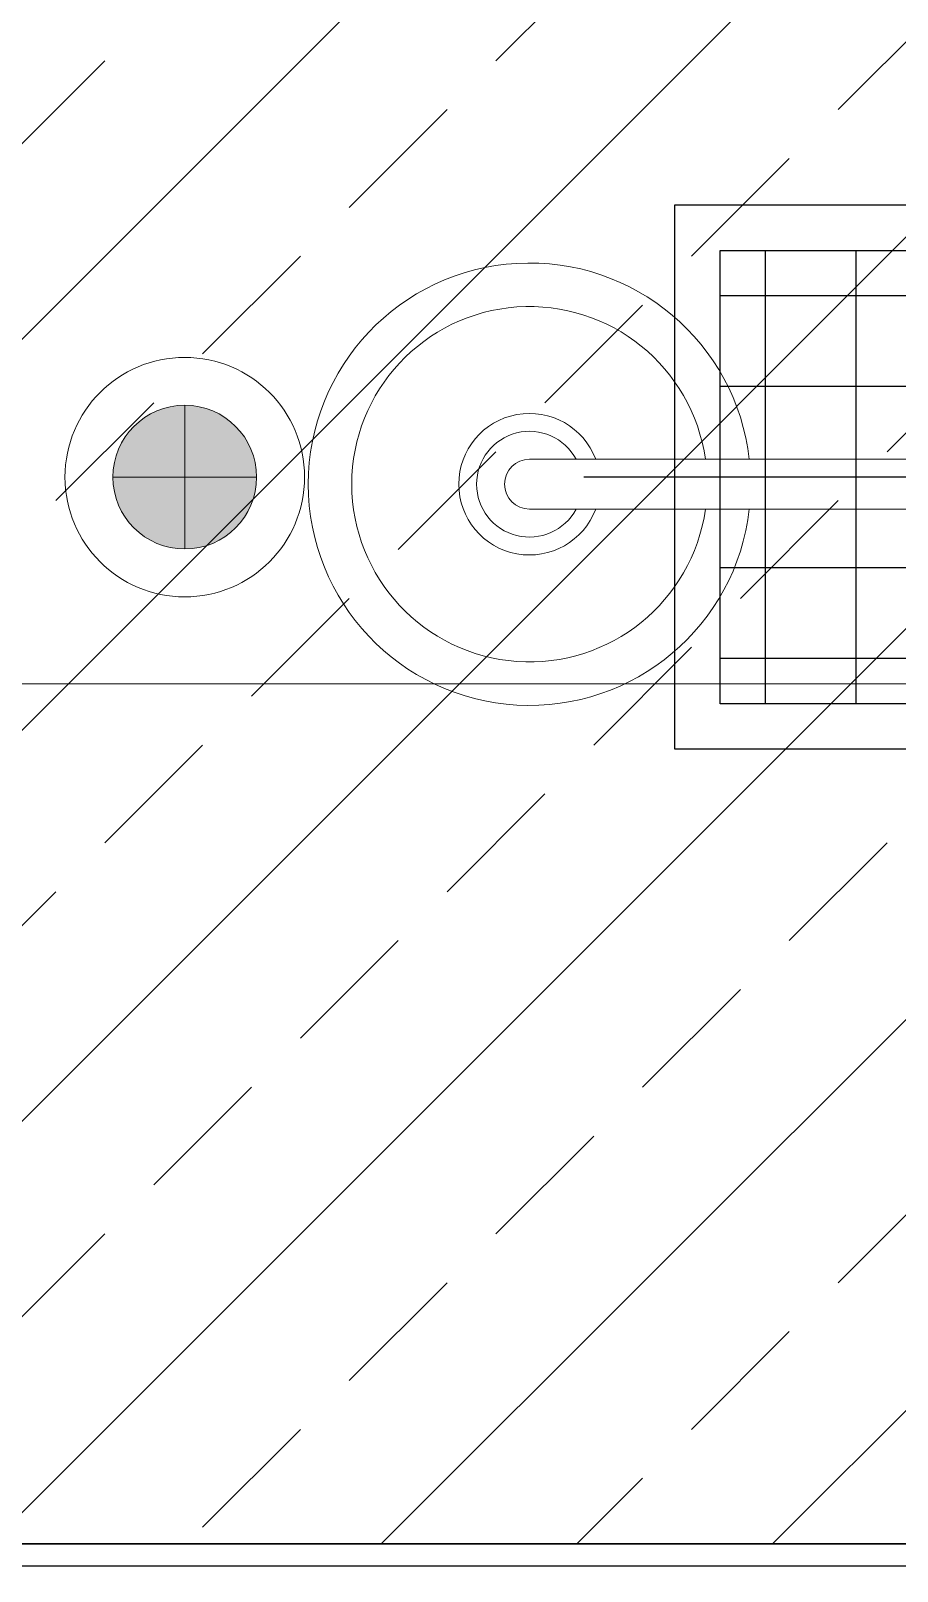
# Model space of a CAD drawing. Header units: millimetres. Extents: x -343543 to 400519, y -115663 to 104219.
# Drawn here: x -255255 to -254857, y 5592 to 6300 of the extents above; entities that cross this region are included whole.
import ezdxf
from ezdxf.xclip import XClip

# ---------------------------------------------------------------- set-up
doc = ezdxf.new("R2010")
doc.units = ezdxf.units.MM
doc.header["$XCLIPFRAME"] = 0
doc.linetypes.add('XREF MAT BANG TUONG XAY$0$CENTER', pattern=[50.8, 31.75, -6.35, 6.35, -6.35])
doc.layers.get('0').update_dxf_attribs({"color": 231, "lineweight": 0})
for name, color, linetype, lineweight in [('A-CLNG', 157, 'Continuous', 25), ('A-PATT', 252, 'Continuous', 9), ('A-SYMBOLS', 10, 'Continuous', 13), ('fix lighting', 2, 'Continuous', 5), ('XREF MAT BANG TUONG XAY$0$01.Xref _MB T1$0$A-FURN', 8, 'Continuous', 5), ('XREF MAT BANG TUONG XAY$0$01.Xref _MB T1$0$A-TEXT', 8, 'Continuous', 25), ('XREF MAT BANG TUONG XAY$0$A-GRID', 8, 'XREF MAT BANG TUONG XAY$0$CENTER', 15)]:
    doc.layers.add(name, color=color, linetype=linetype, lineweight=lineweight)
doc.layers.add('INNO-GIOTHAI', color=20, linetype='Continuous')
doc.layers.add('XREF MAT BANG TUONG XAY$0$A-FNSH', color=8, linetype='Continuous')

# ---------------------------------------------------------------- blocks, each defined once
blk = doc.blocks.new('XREF MAT BANG TUONG XAY$0$00.xref_IKIGAI_Truc')
at = {"layer": 'XREF MAT BANG TUONG XAY$0$A-GRID', "color": 8, "ltscale": 20}
blk.add_lwpolyline([(-2907.53, 6000), (42750, 6000)], dxfattribs=at)
blk = doc.blocks.new('*U200')
at = {"color": 8}
blk.add_wipeout([(16.89, -365.71), (22.49, -366.84), (28.02, -368.28), (33.45, -370.04), (38.78, -372.11), (43.98, -374.48), (49.04, -377.14), (53.93, -380.08), (58.65, -383.3), (63.18, -386.79), (67.5, -390.53), (71.6, -394.5), (75.47, -398.71), (79.09, -403.13), (82.45, -407.75), (85.55, -412.55), (88.36, -417.53), (90.89, -422.65), (93.12, -427.91), (95.04, -433.29), (96.65, -438.77), (97.95, -444.34), (98.93, -449.97), (99.59, -455.64), (99.91, -461.35), (99.92, -467.06), (99.6, -472.76), (98.95, -478.44), (97.98, -484.07), (96.69, -489.64), (95.08, -495.12), (93.16, -500.5), (90.94, -505.77), (88.42, -510.89), (85.61, -515.87), (82.53, -520.68), (79.17, -525.3), (75.56, -529.73), (71.69, -533.94), (67.6, -537.92), (63.28, -541.66), (58.76, -545.15), (54.04, -548.38), (49.15, -551.33), (44.1, -554), (38.9, -556.37), (33.58, -558.45), (28.14, -560.21), (22.62, -561.67), (17.02, -562.8), (11.36, -563.61), (5.67, -564.1), (-0.04, -564.27), (-5.75, -564.1), (-11.45, -563.61), (-17.1, -562.8), (-22.7, -561.67), (-28.23, -560.21), (-33.66, -558.45), (-38.98, -556.37), (-44.18, -554), (-49.23, -551.33), (-54.13, -548.38), (-58.84, -545.15), (-63.37, -541.66), (-67.68, -537.92), (-71.78, -533.94), (-75.64, -529.73), (-79.26, -525.3), (-82.61, -520.68), (-85.7, -515.87), (-88.51, -510.89), (-91.02, -505.77), (-93.25, -500.5), (-95.16, -495.12), (-96.77, -489.64), (-98.06, -484.07), (-99.03, -478.44), (-99.68, -472.76), (-100, -467.06), (-100, -461.35), (-99.67, -455.64), (-99.01, -449.97), (-98.04, -444.34), (-96.74, -438.77), (-95.12, -433.29), (-93.2, -427.91), (-90.97, -422.65), (-88.45, -417.53), (-85.63, -412.55), (-82.54, -407.75), (-79.18, -403.13), (-75.56, -398.71), (-71.69, -394.5), (-67.59, -390.53), (-63.27, -386.79), (-58.74, -383.3), (-54.02, -380.08), (-49.12, -377.14), (-44.07, -374.48), (-38.87, -372.11), (-33.54, -370.04), (-28.1, -368.28), (-22.58, -366.84), (-16.97, -365.71), (-11.32, -364.9), (-11.32, -116.92), (-11.32, -76.05), (-11.24, -74.7), (-10.99, -73.36), (-10.59, -72.06), (-10.03, -70.81), (-9.32, -69.65), (-8.48, -68.58), (-7.52, -67.61), (-6.45, -66.77), (-5.28, -66.07), (-4.04, -65.51), (-2.74, -65.11), (-1.4, -64.86), (-0.04, -64.78), (1.32, -64.86), (2.66, -65.11), (3.96, -65.51), (5.2, -66.07), (6.36, -66.77), (7.43, -67.61), (8.4, -68.58), (9.24, -69.65), (9.94, -70.81), (10.5, -72.06), (10.91, -73.36), (11.15, -74.7), (11.23, -76.05), (11.23, -116.92), (11.23, -364.9)], dxfattribs=at)
for p, q in [((-11.32, -116.92), (-11.32, -464.27)), ((11.23, -116.92), (11.23, -464.27))]:
    blk.add_line(p, q, dxfattribs=at)
for radius, start, end in [(100, 96.47432, 83.52568), (80.32, 98.07061, 81.92939), (31.98, 110.64859, 69.35141), (23.91, 118.13847, 61.86153), (11.28, 180, 0)]:
    blk.add_arc((-0.04, -464.27), radius, start, end, dxfattribs=at)
blk = doc.blocks.new('XREF MAT BANG TUONG XAY$0$01.Xref _MB T1$0$Phong tam')
at = {"layer": 'XREF MAT BANG TUONG XAY$0$01.Xref _MB T1$0$A-FURN', "color": 8, "xscale": 1.016, "yscale": 1.016, "zscale": 1.016, "rotation": 270}
blk.add_blockref('*U200', (-305, 3091.71), dxfattribs=at)
blk = doc.blocks.new('XREF MAT BANG TUONG XAY$0$xref_IKIGAI_Cot')
at = {"layer": 'XREF MAT BANG TUONG XAY$0$A-GRID', "color": 8, "ltscale": 20}
blk.add_lwpolyline([(-2907.53, 6000), (42750, 6000)], dxfattribs=at)
blk = doc.blocks.new('01.Xref _MB T1')
at = {"color": 8}
blk.add_blockref('XREF MAT BANG TUONG XAY$0$00.xref_IKIGAI_Truc', (0.00011, 0), dxfattribs=at)
at = {"layer": 'XREF MAT BANG TUONG XAY$0$01.Xref _MB T1$0$A-TEXT', "color": 8}
blk.add_blockref('XREF MAT BANG TUONG XAY$0$01.Xref _MB T1$0$Phong tam', (8605.00011, 2999.99999), dxfattribs=at)
at = {"layer": 'XREF MAT BANG TUONG XAY$0$A-FNSH', "color": 8}
for points in [[(8370.00011, 4480.00014), (8370.00011, 5459.99999), (7175.00045, 5459.99999), (7175.00045, 5604.99999), (8370.00011, 5604.99999), (8370.00011, 6584.99999), (7175.00011, 6584.99999), (7175.00011, 6729.99999), (8370.00011, 6729.99999), (8370.00011, 7709.99999), (7175.0007, 7709.99999), (7175.0007, 7854.99999), (8370.00011, 7854.99999), (8370.00011, 8834.99999), (7175.00074, 8834.99999), (7175.00074, 8979.99999), (8369.99998, 8980.00015), (8369.99087, 9964.99999), (7025.00011, 9964.99999), (7025.00011, 10224.99999), (8379.98706, 10224.99999)], [(8380.00011, 4470.00014), (8380.00011, 5469.99999), (7185.00045, 5469.99999), (7185.00045, 5594.99999), (8380.00011, 5594.99999), (8380.00011, 6594.99999), (7185.00011, 6594.99999), (7185.00011, 6719.99999), (8380.00011, 6719.99999), (8380.00011, 7719.99999), (7185.0007, 7719.99999), (7185.0007, 7844.99999), (8380.00011, 7844.99999), (8380.00011, 8844.99999), (7185.00074, 8844.99999), (7185.00074, 8969.99999), (8380.00007, 8970.00015), (8379.99078, 9974.99999), (7035.00011, 9974.99999), (7035.00011, 10214.99999), (8379.98522, 10214.99999)]]:
    blk.add_lwpolyline(points, dxfattribs=at)
at = {"color": 8}
ref = blk.add_blockref('XREF MAT BANG TUONG XAY$0$xref_IKIGAI_Cot', (-0.00927, -0.00001), dxfattribs=at)
XClip(ref).set_block_clipping_path([(-1610.3425959283, -2225.6693134198), (41829.1295208634, 21555.8819575264)])
blk = doc.blocks.new('CUA GIO HOI')
at = {"linetype": 'Continuous'}
for p, q in [((-83.33, 104.17), (-83.33, -104.17)), ((-41.67, 104.17), (-41.67, -104.17)), ((0, 104.17), (0, -104.17)), ((41.67, 104.17), (41.67, -104.17)), ((83.33, 104.17), (83.33, -104.17)), ((104.17, 83.33), (-104.17, 83.33)), ((104.17, 41.67), (-104.17, 41.67)), ((104.17, 0), (-104.17, 0)), ((104.17, -41.67), (-104.17, -41.67)), ((104.17, -83.33), (-104.17, -83.33))]:
    blk.add_line(p, q, dxfattribs=at)
at = {"flags": 128}
for points in [[(0, 166.67), (0, -166.67)], [(166.67, 0), (-166.67, 0)]]:
    blk.add_lwpolyline(points, dxfattribs=at)
for points in [[(125, 125), (-125, 125), (-125, -125), (125, -125)], [(104.17, 104.17), (-104.17, 104.17), (-104.17, -104.17), (104.17, -104.17)]]:
    blk.add_lwpolyline(points, close=True, dxfattribs=at)
blk = doc.blocks.new('XR-TRAN_SANH$0$A$C896e62ca')
at = {"layer": 'A-PATT', "true_color": 0x848484}
h = blk.add_hatch(color=252, dxfattribs=at)
h.dxf.hatch_style = 1
edge = h.paths.add_edge_path()
edge.add_arc((0, 0), 33, 0, 360)
at = {"color": 0, "linetype": 'ByBlock'}
for p, q in [((0, 33), (0, -33)), ((33, 0), (-33, 0))]:
    blk.add_line(p, q, dxfattribs=at)
blk.add_circle((0, 0), 33, dxfattribs=at)
for start, end in [(90, 270), (270, 90)]:
    blk.add_arc((0, 0), 55, start, end, dxfattribs=at)

msp = doc.modelspace()

# ---------------------------------------------------------------- block references
at = {"layer": 'A-SYMBOLS'}
msp.add_blockref('01.Xref _MB T1', (-262854.02, 0), dxfattribs=at)

# ---------------------------------------------------------------- next in the draw order: hatches: boundary and pattern name
at = {"layer": 'A-PATT'}
h = msp.add_hatch(dxfattribs=at)
h.set_pattern_fill('ANSI33', color=256, scale=20, double=1)
h.set_pattern_definition([(45, (-262854.02, -1e-05), (-89.8026, 89.8026), []), (45, (-262764.22, -1e-05), (-89.8026, 89.8026), [63.5, -31.75])])
h.paths.add_polyline_path([(-258669.04, 9965), (-254484.03, 9965), (-254484.03, 8980), (-255679.02, 8980), (-255679.02, 8835), (-254484.02, 8835), (-254484.02, 7855), (-255679.02, 7855), (-255679.02, 7710), (-254484.02, 7710), (-254484.02, 6730), (-255679.02, 6730), (-255679.02, 6585), (-254484.02, 6585), (-254484.02, 5605), (-255679.02, 5605), (-255679.02, 5460), (-254484.02, 5460), (-254484.02, 4480), (-256034.02, 4480), (-256034.02, 4135), (-255889.02, 4135), (-255889.02, 4335), (-254484.02, 4335), (-254484.02, 3235), (-255889.02, 3235), (-255889.02, 3435), (-256034.03, 3435), (-256034.03, 3235), (-257124.02, 3235), (-257124.02, 3435), (-257269.02, 3435), (-257269.02, 3235), (-258579.04, 3235), (-258579.04, 3425), (-258669.04, 3425), (-258669.04, 4335), (-257269.02, 4335), (-257269.02, 4135), (-257124.02, 4135), (-257124.02, 4480), (-258669.04, 4480)])

# ---------------------------------------------------------------- next in the draw order: linework, layer by layer
at = {"layer": 'A-CLNG', "color": 251}
msp.add_lwpolyline([(-258669.04, 9965), (-254484.03, 9965), (-254484.03, 8980), (-255679.02, 8980), (-255679.02, 8835), (-254484.02, 8835), (-254484.02, 7855), (-255679.02, 7855), (-255679.02, 7710), (-254484.02, 7710), (-254484.02, 6730), (-255679.02, 6730), (-255679.02, 6585), (-254484.02, 6585), (-254484.02, 5605), (-255679.02, 5605), (-255679.02, 5460), (-254484.02, 5460), (-254484.02, 4480)], dxfattribs=at)

# ---------------------------------------------------------------- next in the draw order: block references
at = {"layer": 'fix lighting'}
msp.add_blockref('XR-TRAN_SANH$0$A$C896e62ca', (-255184.02, 6095), dxfattribs=at)
at = {"layer": 'INNO-GIOTHAI', "xscale": -1, "rotation": 180}
msp.add_blockref('CUA GIO HOI', (-254834.02, 6095), dxfattribs=at)

doc.saveas('drawing.dxf')
